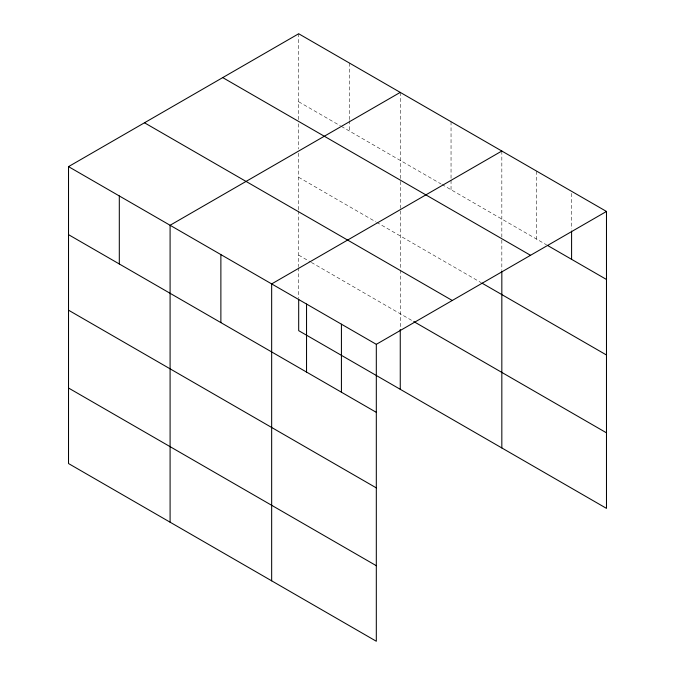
<?xml version="1.0" encoding="UTF-8"?>
<svg xmlns="http://www.w3.org/2000/svg" width="675" height="675" viewBox="0 0 675 675"><rect width="100%" height="100%" fill="white"/><g stroke="black" fill="none" stroke-linecap="round" stroke-linejoin="round"><path stroke-width="0.51" stroke-dasharray="3.38 2.53" d="M298.688 123.795L298.688 148.981M298.688 119.602L298.688 33.75M298.688 101.765L340.402 125.854M341.314 126.377L441.07 183.971M441.973 184.494L546.548 244.865M298.688 177.306L375.773 221.805M376.684 222.328L480.971 282.547M298.688 255.133L310.483 261.934M311.386 262.457L413.859 321.621M571.59 193.404L571.59 228.977M536.709 171.172L536.709 239.186M501.829 151.031L501.829 238.984M501.829 240.03L501.829 270.456M451.043 121.711L451.043 179.263M451.043 180.309L451.043 189.726M400.258 92.391L400.258 180.343M400.258 181.389L400.258 329.51M349.473 63.07L349.473 119.576M349.473 120.623L349.473 131.085M298.688 153.174L298.688 209.908M298.688 210.963L298.688 266.667M298.688 267.722L298.688 298.148"/><path stroke-width="1.01" d="M68.521 166.632L376.312 344.334L376.312 641.25L68.521 463.548L68.521 166.632L298.688 33.75L606.479 211.452L606.479 508.368L298.688 330.666L298.688 299.194M400.258 92.391L170.092 225.273L170.092 522.188M501.829 151.031L271.662 283.913L271.662 580.829M376.312 344.334L606.479 211.452M547.442 245.388L606.479 279.467M222.733 77.6L530.525 255.302M481.874 283.07L606.479 354.999M144.475 122.783L452.267 300.485M413.859 321.621L606.479 432.827M68.521 234.655L376.312 412.349M68.521 310.188L376.312 487.89M68.521 388.015L376.312 565.709M571.59 231.069L571.59 259.327M501.829 271.502L501.829 447.947M400.258 329.51L400.258 389.306M341.423 324.194L341.423 392.209M306.543 304.054L306.543 372.068M220.877 254.593L220.877 322.616M119.306 195.953L119.306 263.976"/></g></svg>
